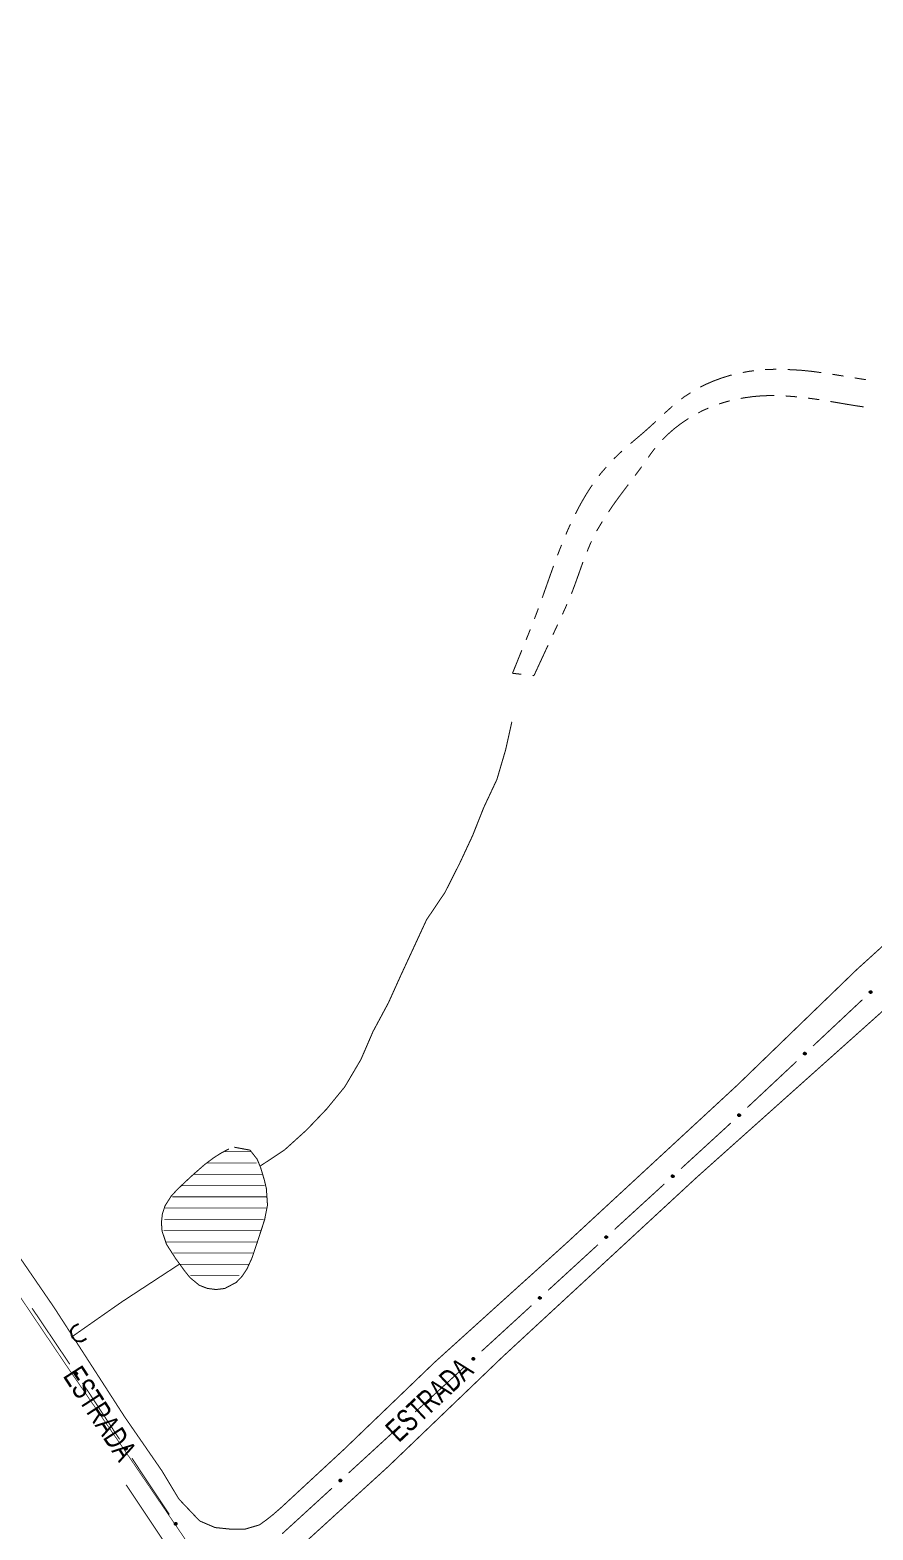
# Model space of a CAD drawing. Extents: x 205150 to 206910, y 4858726 to 4860849.
# Drawn here: x 205473.5 to 205623.2, y 4859966.7 to 4860233 of the extents above; entities that cross this region are included whole.
import ezdxf

# ---------------------------------------------------------------- set-up
doc = ezdxf.new("R2010")
doc.units = 0
doc.header["$LTSCALE"] = 1.5
doc.header["$MEASUREMENT"] = 0
for name, color, linetype in [('HD-CURSO-INTER', 170, 'CONTINUOUS'), ('HD-HACH-HIDROG', 160, 'CONTINUOUS'), ('HD-LAGOS-PERENE', 170, 'CONTINUOUS'), ('LM-LIM-SETOR-FISCAL', 7, 'CONTINUOUS'), ('SV-EIXO-ROD-ESTR', 7, 'CONTINUOUS'), ('SV-EST-MUNIC-PAV', 20, 'CONTINUOUS'), ('SV-PONTE-BUEIRO', 7, 'CONTINUOUS'), ('SV-RUA-NAO-PAV-S-GUIA-C-GUIA', 7, 'CONTINUOUS'), ('SV-TXT-MUNIC-PAV', 20, 'CONTINUOUS')]:
    doc.layers.add(name, color=color, linetype=linetype)
doc.styles.add('ARIAL', font='ARIAL.TTF')
doc.linetypes.add('Limite', pattern='A,20,-3,[130,ltypeshp.shx,S=6.35,R=0,X=0,Y=0],-3,20', length=46)

# ---------------------------------------------------------------- blocks, each defined once
blk = doc.blocks.new('*X2')
at = {"layer": 'HD-HACH-HIDROG', "const_width": 0.13}
for points in [[(205508.049275, 4860033.862888), (205512.728501, 4860033.862935)], [(205504.95321, 4860031.862824), (205513.752597, 4860031.862912)], [(205502.607861, 4860029.862768), (205514.776693, 4860029.862889)], [(205498.812202, 4860025.862664), (205515.461993, 4860025.86283)], [(205500.46645, 4860027.862713), (205515.172591, 4860027.86286)], [(205497.464709, 4860023.862617), (205515.538968, 4860023.862798)], [(205497.356401, 4860021.862583), (205515.005136, 4860021.86276)], [(205497.248092, 4860019.862549), (205514.471304, 4860019.862721)], [(205497.751461, 4860017.862521), (205513.838815, 4860017.862682)], [(205498.940384, 4860015.8625), (205513.125867, 4860015.862642)], [(205500.152141, 4860013.862479), (205512.412919, 4860013.862602)], [(205502.002354, 4860011.862465), (205510.704524, 4860011.862552)]]:
    blk.add_lwpolyline(points, dxfattribs=at)
blk = doc.blocks.new('COD119', base_point=(206269.106264, 4861647.391596))
at = {"layer": 'SV-PONTE-BUEIRO'}
blk.add_lwpolyline([(206267.596264, 4861645.391596), (206267.596264, 4861646.224929), (206267.596264, 4861646.349929), (206267.722098, 4861646.683263), (206267.973764, 4861647.058263), (206268.351264, 4861647.266596), (206268.854598, 4861647.391596), (206269.357931, 4861647.391596), (206269.861264, 4861647.266596), (206270.238764, 4861647.058263), (206270.490431, 4861646.683263), (206270.616264, 4861646.349929), (206270.616264, 4861646.224929), (206270.616264, 4861645.391596)], dxfattribs=at)

msp = doc.modelspace()

# ---------------------------------------------------------------- linework, layer by layer
at = {"layer": 'HD-CURSO-INTER', "const_width": 0.18, "flags": 128}
for points in [[(205514.46, 4860031.37), (205518.73, 4860034.21), (205522.64, 4860037.75), (205526.2, 4860041.48), (205529.41, 4860045.41), (205532.26, 4860050.24), (205534.41, 4860055.21), (205537.16, 4860060.34), (205539.31, 4860065.11), (205541.66, 4860070.18), (205543.91, 4860075.05), (205547.16, 4860079.88), (205549.76, 4860085.01), (205552.1, 4860090.03), (205554.05, 4860094.95), (205556.4, 4860099.97), (205557.95, 4860105.24), (205559.05, 4860110.2)], [(205500.09, 4860013.93), (205489.93, 4860007.28), (205481.04, 4860001.06)]]:
    msp.add_lwpolyline(points, dxfattribs=at)
at = {"layer": 'HD-LAGOS-PERENE', "const_width": 0.18, "flags": 128}
msp.add_lwpolyline([(205508.83, 4860034.37), (205507.48, 4860033.65), (205506.21, 4860032.85), (205504.51, 4860031.58), (205502.27, 4860029.61), (205501.16, 4860028.58), (205499.59, 4860027.08), (205498.57, 4860025.96), (205497.49, 4860024.26), (205497.02, 4860022.82), (205496.85, 4860021.29), (205496.97, 4860019.75), (205497.75, 4860017.43), (205499.38, 4860014.9), (205500.99, 4860012.68), (205501.94, 4860011.5), (205503.57, 4860010.16), (205505, 4860009.6), (205506.56, 4860009.4), (205508.1, 4860009.59), (205510.14, 4860010.67), (205511.19, 4860011.78), (205512.04, 4860013.07), (205512.94, 4860015.03), (205513.89, 4860017.87), (205514.72, 4860020.41), (205515.18, 4860021.86), (205515.68, 4860024.38), (205515.48, 4860027.31), (205515.13, 4860028.81), (205514.44, 4860031.12), (205513.83, 4860032.56), (205512.58, 4860034.15), (205509.78, 4860034.67)], dxfattribs=at)
at = {"layer": 'LM-LIM-SETOR-FISCAL', "linetype": 'Limite', "ltscale": 0.1, "const_width": 0.13, "flags": 128}
msp.add_lwpolyline([(205319.29, 4860270.52), (205308.71, 4860256.67), (205305.78, 4860258.84), (205287.54, 4860237.69), (205276.64, 4860225.85), (205246.75, 4860195.21), (205217.93, 4860166.62), (205205.07, 4860154.22), (205154.16, 4860103.62), (205198.33, 4860053.28), (205217.33, 4860073.87), (205228.31, 4860086.13), (205238.29, 4860095.9), (205249.21, 4860104.33), (205257.45, 4860109.18), (205264.02, 4860112.21), (205279.18, 4860117.77), (205286.26, 4860119.79), (205298.64, 4860121.61), (205309.27, 4860122.88), (205318.87, 4860123.38), (205330.48, 4860123.39), (205348.91, 4860120.43), (205359.29, 4860117.56), (205368.87, 4860113.52), (205387.79, 4860104.36), (205416.55, 4860084.92), (205427.35, 4860072.78), (205437.08, 4860059.62), (205479.77, 4859996.22), (205490.09, 4859981.19), (205507.28, 4859955.95), (205301.82, 4859758.53), (205304.27, 4859754.35), (205308.51, 4859743.48), (205314.17, 4859730.07), (205319.34, 4859714.73), (205318.69, 4859702.13), (205317.26, 4859690.64), (205315.74, 4859682.13), (205314.47, 4859670.89), (205312.89, 4859663.45), (205309.4, 4859652.21), (205307.5, 4859644.78), (205307.82, 4859635.75), (205310.04, 4859627.84), (205314.31, 4859618.34), (205319.85, 4859606.63), (205326.97, 4859596.97), (205332.19, 4859589.73), (205339.8, 4859581.22), (205346.76, 4859572.51), (205354, 4859559.81), (205353.39, 4859552.98), (205353.27, 4859547.01), (205355.22, 4859540.43), (205360.95, 4859533.08), (205371.88, 4859519.43), (205377.63, 4859512.44), (205385.79, 4859503.96), (205396.46, 4859500.67), (205404.7, 4859492.02), (205412.93, 4859478.57), (205420.22, 4859461.9), (205423.63, 4859449.31), (205425.2, 4859433.83), (205427.41, 4859417.81), (205434.87, 4859380.22), (205437.8, 4859372.3), (205447.24, 4859361.81), (205453.54, 4859349.48), (205459.05, 4859329.54), (205466.92, 4859311.43), (205476.36, 4859294.25), (205487.12, 4859281.65), (205492.89, 4859272.47), (205496.57, 4859259.35), (205503.39, 4859250.69), (205510.74, 4859242.04), (205513.88, 4859233.64), (205518.87, 4859225.77), (205525.3, 4859218.82), (205532.12, 4859213.83), (205535.79, 4859207.8), (205538.94, 4859201.5), (205542.88, 4859195.99), (205547.34, 4859189.96), (205548.12, 4859187.59), (205557.31, 4859181.03), (205563.87, 4859170.28), (205572.52, 4859159), (205575.67, 4859152.83), (205573.49, 4859146.26), (205574.41, 4859107.72), (205574.1, 4859102.45), (205570.43, 4859091.7), (205564.13, 4859081.46), (205558.88, 4859071.49), (205553.9, 4859063.1), (205553.9, 4859053.65), (205550.78, 4858995.23), (205582.12, 4858999.84), (205643.48, 4859000.72), (205662.02, 4859003.54), (205723.44, 4859017.98), (205780.86, 4859021.75), (205796.46, 4859023.04), (205822.25, 4859018.37), (205884.61, 4859012.81), (205949.14, 4859010.7), (206010.04, 4859007.01), (206085.77, 4858991.23), (206142.93, 4858964.03), (206222.76, 4858955.8), (206247.48, 4858946.16), (206320.03, 4858923.22), (206357.59, 4858908.6), (206441.35, 4858853.88), (206472.45, 4858825.54), (206535.38, 4858773.37), (206582.46, 4858737.4), (206654.71, 4858791.02), (206678.45, 4858818.8), (206712.51, 4858857.69), (206744.07, 4858897.64), (206751.69, 4858909.49), (206759.23, 4858922.23), (206766.2, 4858935.79), (206774.68, 4858954.45), (206780.86, 4858969.77), (206787.32, 4858989.53), (206795.67, 4859017.91), (206801.34, 4859037.45), (206804.81, 4859048.55), (206810.21, 4859067.25), (206818.72, 4859096.7), (206836.07, 4859155.15), (206846.57, 4859191.69), (206849.26, 4859199.97), (206857.1, 4859228.87), (206879.44, 4859306.63), (206888.86, 4859339.28), (206892.9, 4859355.31), (206898.05, 4859377.14), (206902.33, 4859396.65), (206903.66, 4859403.73), (206904.19, 4859408.48), (206905.69, 4859418.05), (206906.56, 4859427.57), (206907.69, 4859436.73), (206908.51, 4859451.61), (206908.98, 4859469.92), (206908.88, 4859478.27), (206909.31, 4859486.41), (206909.8, 4859503.75), (206908.06, 4859522.53), (206905.79, 4859539.89), (206902.11, 4859560.26), (206898.96, 4859576.34), (206897.7, 4859582.09), (206890.37, 4859608.85), (206880.35, 4859645.11), (206869.65, 4859680.81), (206865.82, 4859696.97), (206853.5, 4859740.64), (206829.42, 4859824.64), (206821, 4859851.39), (206812.97, 4859883.79), (206808.11, 4859900.23), (206792.3, 4859957.48), (206787.8, 4859976.76), (206777.66, 4860010.06), (206765, 4860051.58), (206755.54, 4860085.7), (206750.68, 4860101.63), (206741.17, 4860125.56), (206733.16, 4860141.6), (206724.53, 4860155.76), (206720.58, 4860162.18), (206711.45, 4860176.18), (206701.64, 4860187.46), (206699.72, 4860189.66), (206688, 4860201.91), (206676.62, 4860211.53), (206661.73, 4860222.42), (206647.52, 4860230.3), (206635.25, 4860235.79), (206614.85, 4860243.29), (206606.14, 4860245.65), (206597.68, 4860248), (206583.47, 4860251.01), (206568.95, 4860253.89), (206555.52, 4860256.25), (206536.42, 4860258.75), (206515.07, 4860261.46), (206491.2, 4860264.62), (206461.18, 4860268.88), (206439.8, 4860271.78), (206410.63, 4860276.21), (206388.16, 4860279.36), (206368.66, 4860282.7), (206354.57, 4860286.28), (206341.8, 4860291.58), (206328.08, 4860297.72), (206312.52, 4860304.06), (206285.44, 4860316.18), (206266.75, 4860326.61), (206251.28, 4860335.83), (206233.37, 4860347.73), (206203.78, 4860369), (206190.98, 4860381.36), (206176.1, 4860393.77), (206148.73, 4860420.73), (206131.72, 4860438.15), (206119.93, 4860450.72), (206096.07, 4860474.64), (206079.22, 4860491.32), (206053.65, 4860516.64), (206024.02, 4860544.98), (206003.48, 4860565.32), (205982.61, 4860587.19), (205969.68, 4860601.5), (205947.41, 4860624.23), (205941.47, 4860630.27), (205933.71, 4860637.54), (205921.87, 4860648.63), (205904.16, 4860665.5), (205891.55, 4860678.66), (205883.32, 4860686.89), (205866.07, 4860704.91), (205856.37, 4860714.35), (205825.17, 4860745.55), (205813.99, 4860756.84), (205803.22, 4860767.55), (205796.49, 4860774.25), (205790.73, 4860779.92), (205778.11, 4860792.25), (205767.26, 4860803.09), (205754.34, 4860816.31), (205748.7, 4860822.1), (205743.2, 4860827.74), (205737.56, 4860833.24), (205728.8, 4860841.85), (205722.27, 4860848.82), (205716.69, 4860834.76), (205683.28, 4860785.15), (205648.13, 4860731.52), (205621.03, 4860690.19), (205590.06, 4860643.83), (205580.55, 4860630.3), (205567.6, 4860611.82), (205565.6, 4860608.82), (205469.79, 4860465.73), (205420.74, 4860392.29), (205335.67, 4860262.2), (205321.6, 4860273.55)], close=True, dxfattribs=at)
at = {"layer": 'SV-EIXO-ROD-ESTR', "const_width": 0.18, "flags": 128}
for points in [[(205621.27, 4860060.86), (205612.52, 4860052.65)], [(205609.6, 4860049.92), (205600.84, 4860041.71)], [(205597.92, 4860038.98), (205597.19, 4860038.29)], [(205597.1, 4860038.21), (205589.08, 4860030.86)], [(205597.19, 4860038.29), (205597.1, 4860038.21)], [(205586.13, 4860028.16), (205577.28, 4860020.06)], [(205574.33, 4860017.36), (205565.48, 4860009.25)], [(205473.9, 4860006.08), (205480.59, 4859996.13)], [(205562.53, 4860006.55), (205553.68, 4859998.44)], [(205550.73, 4859995.74), (205541.88, 4859987.64)], [(205482.83, 4859992.81), (205483.38, 4859991.98)], [(205483.38, 4859991.98), (205483.83, 4859991.32)], [(205483.83, 4859991.32), (205489.43, 4859982.79)], [(205538.93, 4859984.94), (205530.08, 4859976.83)], [(205491.63, 4859979.45), (205493.28, 4859976.94)], [(205493.28, 4859976.94), (205493.47, 4859976.65)], [(205493.47, 4859976.65), (205498.27, 4859969.45)], [(205527.13, 4859974.13), (205518.28, 4859966.03)]]:
    msp.add_lwpolyline(points, dxfattribs=at)
at = {"layer": 'SV-EIXO-ROD-ESTR', "flags": 128}
for points in [[(205622.72, 4860062.4), (205622.56, 4860062.2)], [(205622.68, 4860062.39), (205622.56, 4860062.25)], [(205622.77, 4860062.4), (205622.57, 4860062.16)], [(205622.7, 4860062.39), (205622.57, 4860062.23)], [(205622.74, 4860062.39), (205622.57, 4860062.19)], [(205622.66, 4860062.38), (205622.57, 4860062.28)], [(205622.65, 4860062.37), (205622.57, 4860062.29)], [(205622.79, 4860062.39), (205622.58, 4860062.15)], [(205622.81, 4860062.39), (205622.59, 4860062.13)], [(205622.82, 4860062.37), (205622.6, 4860062.12)], [(205622.84, 4860062.37), (205622.61, 4860062.1)], [(205622.85, 4860062.35), (205622.62, 4860062.09)], [(205622.87, 4860062.34), (205622.63, 4860062.08)], [(205622.87, 4860062.33), (205622.65, 4860062.07)], [(205622.89, 4860062.32), (205622.67, 4860062.06)], [(205622.89, 4860062.3), (205622.69, 4860062.06)], [(205622.91, 4860062.28), (205622.71, 4860062.05)], [(205622.91, 4860062.26), (205622.73, 4860062.05)], [(205622.91, 4860062.24), (205622.76, 4860062.05)], [(205622.91, 4860062.21), (205622.78, 4860062.06)], [(205622.91, 4860062.19), (205622.8, 4860062.06)], [(205622.91, 4860062.17), (205622.82, 4860062.07)], [(205622.9, 4860062.15), (205622.83, 4860062.07)], [(205611.04, 4860051.46), (205610.89, 4860051.26)], [(205611.09, 4860051.46), (205610.89, 4860051.22)], [(205611.02, 4860051.45), (205610.89, 4860051.29)], [(205611.07, 4860051.45), (205610.89, 4860051.25)], [(205611, 4860051.45), (205610.89, 4860051.31)], [(205610.98, 4860051.44), (205610.9, 4860051.34)], [(205610.97, 4860051.43), (205610.9, 4860051.35)], [(205611.11, 4860051.45), (205610.91, 4860051.21)], [(205611.13, 4860051.45), (205610.91, 4860051.19)], [(205611.15, 4860051.44), (205610.92, 4860051.18)], [(205611.16, 4860051.43), (205610.93, 4860051.16)], [(205611.17, 4860051.41), (205610.94, 4860051.15)], [(205611.19, 4860051.4), (205610.96, 4860051.14)], [(205611.2, 4860051.39), (205610.98, 4860051.13)], [(205611.21, 4860051.38), (205610.99, 4860051.12)], [(205611.22, 4860051.36), (205611.02, 4860051.12)], [(205611.23, 4860051.34), (205611.03, 4860051.11)], [(205611.23, 4860051.32), (205611.06, 4860051.11)], [(205611.24, 4860051.3), (205611.08, 4860051.11)], [(205611.24, 4860051.27), (205611.11, 4860051.12)], [(205611.24, 4860051.25), (205611.12, 4860051.12)], [(205611.23, 4860051.23), (205611.14, 4860051.13)], [(205611.23, 4860051.21), (205611.15, 4860051.13)], [(205599.37, 4860040.52), (205599.21, 4860040.32)], [(205599.33, 4860040.51), (205599.21, 4860040.37)], [(205599.42, 4860040.52), (205599.22, 4860040.28)], [(205599.34, 4860040.51), (205599.22, 4860040.36)], [(205599.39, 4860040.51), (205599.22, 4860040.31)], [(205599.31, 4860040.5), (205599.22, 4860040.4)], [(205599.29, 4860040.49), (205599.22, 4860040.42)], [(205599.43, 4860040.51), (205599.23, 4860040.27)], [(205599.46, 4860040.51), (205599.23, 4860040.25)], [(205599.47, 4860040.5), (205599.25, 4860040.24)], [(205599.49, 4860040.49), (205599.26, 4860040.22)], [(205599.5, 4860040.47), (205599.27, 4860040.21)], [(205599.51, 4860040.46), (205599.28, 4860040.2)], [(205599.52, 4860040.45), (205599.3, 4860040.19)], [(205599.54, 4860040.44), (205599.31, 4860040.18)], [(205599.54, 4860040.42), (205599.34, 4860040.18)], [(205599.55, 4860040.4), (205599.36, 4860040.17)], [(205599.56, 4860040.38), (205599.38, 4860040.17)], [(205599.56, 4860040.36), (205599.41, 4860040.17)], [(205599.56, 4860040.34), (205599.43, 4860040.18)], [(205599.56, 4860040.31), (205599.45, 4860040.18)], [(205599.55, 4860040.29), (205599.47, 4860040.19)], [(205599.55, 4860040.27), (205599.48, 4860040.19)], [(205587.59, 4860029.69), (205587.43, 4860029.49)], [(205587.57, 4860029.68), (205587.44, 4860029.53)], [(205587.62, 4860029.68), (205587.44, 4860029.48)], [(205587.55, 4860029.68), (205587.44, 4860029.54)], [(205587.64, 4860029.68), (205587.44, 4860029.45)], [(205587.66, 4860029.68), (205587.45, 4860029.44)], [(205587.53, 4860029.67), (205587.45, 4860029.57)], [(205587.52, 4860029.66), (205587.45, 4860029.58)], [(205587.68, 4860029.67), (205587.46, 4860029.42)], [(205587.7, 4860029.66), (205587.47, 4860029.41)], [(205587.71, 4860029.65), (205587.48, 4860029.39)], [(205587.72, 4860029.64), (205587.49, 4860029.38)], [(205587.74, 4860029.63), (205587.5, 4860029.37)], [(205587.75, 4860029.61), (205587.53, 4860029.36)], [(205587.76, 4860029.6), (205587.54, 4860029.35)], [(205587.77, 4860029.58), (205587.56, 4860029.35)], [(205587.78, 4860029.57), (205587.58, 4860029.34)], [(205587.78, 4860029.55), (205587.61, 4860029.34)], [(205587.79, 4860029.53), (205587.63, 4860029.33)], [(205587.78, 4860029.5), (205587.65, 4860029.34)], [(205587.78, 4860029.48), (205587.67, 4860029.34)], [(205587.78, 4860029.46), (205587.69, 4860029.36)], [(205587.77, 4860029.44), (205587.7, 4860029.36)], [(205575.79, 4860018.88), (205575.63, 4860018.69)], [(205575.82, 4860018.88), (205575.64, 4860018.67)], [(205575.84, 4860018.88), (205575.64, 4860018.65)], [(205575.77, 4860018.87), (205575.64, 4860018.72)], [(205575.75, 4860018.87), (205575.64, 4860018.74)], [(205575.86, 4860018.87), (205575.65, 4860018.63)], [(205575.73, 4860018.86), (205575.65, 4860018.76)], [(205575.72, 4860018.86), (205575.65, 4860018.78)], [(205575.88, 4860018.87), (205575.66, 4860018.61)], [(205575.9, 4860018.86), (205575.67, 4860018.6)], [(205575.91, 4860018.85), (205575.68, 4860018.59)], [(205575.92, 4860018.84), (205575.69, 4860018.58)], [(205575.94, 4860018.82), (205575.71, 4860018.56)], [(205575.95, 4860018.81), (205575.73, 4860018.56)], [(205575.96, 4860018.8), (205575.74, 4860018.54)], [(205575.97, 4860018.78), (205575.76, 4860018.54)], [(205575.98, 4860018.76), (205575.78, 4860018.53)], [(205575.98, 4860018.74), (205575.81, 4860018.53)], [(205575.99, 4860018.72), (205575.83, 4860018.53)], [(205575.98, 4860018.7), (205575.85, 4860018.54)], [(205575.98, 4860018.67), (205575.87, 4860018.54)], [(205575.98, 4860018.65), (205575.89, 4860018.55)], [(205575.97, 4860018.63), (205575.9, 4860018.55)], [(205563.99, 4860008.08), (205563.83, 4860007.88)], [(205563.97, 4860008.07), (205563.84, 4860007.91)], [(205564.02, 4860008.07), (205563.84, 4860007.86)], [(205563.95, 4860008.07), (205563.84, 4860007.93)], [(205564.04, 4860008.07), (205563.84, 4860007.84)], [(205564.06, 4860008.07), (205563.85, 4860007.83)], [(205563.93, 4860008.06), (205563.85, 4860007.96)], [(205563.92, 4860008.05), (205563.85, 4860007.97)], [(205564.08, 4860008.06), (205563.86, 4860007.81)], [(205564.1, 4860008.05), (205563.87, 4860007.8)], [(205564.11, 4860008.04), (205563.88, 4860007.78)], [(205564.13, 4860008.03), (205563.89, 4860007.77)], [(205564.14, 4860008.02), (205563.91, 4860007.76)], [(205564.15, 4860008), (205563.93, 4860007.75)], [(205564.16, 4860007.99), (205563.94, 4860007.74)], [(205564.17, 4860007.97), (205563.96, 4860007.73)], [(205564.18, 4860007.96), (205563.98, 4860007.72)], [(205564.18, 4860007.94), (205564.01, 4860007.73)], [(205564.19, 4860007.92), (205564.03, 4860007.72)], [(205564.18, 4860007.89), (205564.05, 4860007.73)], [(205564.19, 4860007.87), (205564.07, 4860007.73)], [(205564.18, 4860007.84), (205564.09, 4860007.75)], [(205564.17, 4860007.83), (205564.1, 4860007.75)], [(205552.19, 4859997.27), (205552.03, 4859997.08)], [(205552.24, 4859997.27), (205552.04, 4859997.04)], [(205552.17, 4859997.26), (205552.04, 4859997.11)], [(205552.22, 4859997.26), (205552.04, 4859997.06)], [(205552.15, 4859997.26), (205552.04, 4859997.13)], [(205552.26, 4859997.26), (205552.05, 4859997.02)], [(205552.13, 4859997.25), (205552.05, 4859997.15)], [(205552.12, 4859997.25), (205552.05, 4859997.17)], [(205552.28, 4859997.26), (205552.06, 4859997)], [(205552.3, 4859997.24), (205552.07, 4859996.99)], [(205552.32, 4859997.24), (205552.08, 4859996.97)], [(205552.33, 4859997.22), (205552.09, 4859996.96)], [(205552.34, 4859997.21), (205552.11, 4859996.95)], [(205552.35, 4859997.2), (205552.13, 4859996.94)], [(205552.36, 4859997.18), (205552.14, 4859996.93)], [(205552.37, 4859997.17), (205552.16, 4859996.93)], [(205552.38, 4859997.15), (205552.18, 4859996.92)], [(205552.38, 4859997.13), (205552.21, 4859996.92)], [(205552.39, 4859997.11), (205552.23, 4859996.92)], [(205552.39, 4859997.08), (205552.25, 4859996.93)], [(205552.39, 4859997.06), (205552.27, 4859996.93)], [(205552.38, 4859997.04), (205552.29, 4859996.94)], [(205552.37, 4859997.02), (205552.3, 4859996.94)], [(205481.53, 4859994.48), (205481.7, 4859994.29)], [(205481.54, 4859994.53), (205481.74, 4859994.3)], [(205481.54, 4859994.5), (205481.72, 4859994.3)], [(205481.54, 4859994.46), (205481.67, 4859994.3)], [(205481.54, 4859994.44), (205481.65, 4859994.3)], [(205481.55, 4859994.54), (205481.76, 4859994.3)], [(205481.55, 4859994.42), (205481.63, 4859994.32)], [(205481.55, 4859994.4), (205481.61, 4859994.32)], [(205481.56, 4859994.57), (205481.78, 4859994.31)], [(205481.57, 4859994.58), (205481.79, 4859994.32)], [(205481.58, 4859994.59), (205481.81, 4859994.32)], [(205481.6, 4859994.6), (205481.82, 4859994.33)], [(205481.61, 4859994.62), (205481.84, 4859994.34)], [(205481.63, 4859994.62), (205481.85, 4859994.36)], [(205481.64, 4859994.63), (205481.86, 4859994.37)], [(205481.66, 4859994.63), (205481.87, 4859994.4)], [(205481.68, 4859994.64), (205481.88, 4859994.41)], [(205481.7, 4859994.64), (205481.88, 4859994.44)], [(205481.72, 4859994.65), (205481.89, 4859994.46)], [(205481.75, 4859994.64), (205481.88, 4859994.49)], [(205481.77, 4859994.64), (205481.89, 4859994.5)], [(205481.79, 4859994.63), (205481.87, 4859994.53)], [(205481.81, 4859994.62), (205481.87, 4859994.54)], [(205540.42, 4859986.46), (205540.24, 4859986.25)], [(205540.4, 4859986.46), (205540.24, 4859986.27)], [(205540.44, 4859986.46), (205540.24, 4859986.23)], [(205540.37, 4859986.45), (205540.24, 4859986.3)], [(205540.35, 4859986.45), (205540.24, 4859986.32)], [(205540.46, 4859986.45), (205540.25, 4859986.22)], [(205540.34, 4859986.44), (205540.25, 4859986.35)], [(205540.32, 4859986.44), (205540.25, 4859986.36)], [(205540.48, 4859986.45), (205540.26, 4859986.2)], [(205540.5, 4859986.44), (205540.27, 4859986.18)], [(205540.52, 4859986.43), (205540.28, 4859986.17)], [(205540.53, 4859986.42), (205540.29, 4859986.16)], [(205540.54, 4859986.41), (205540.31, 4859986.14)], [(205540.55, 4859986.39), (205540.33, 4859986.14)], [(205540.56, 4859986.38), (205540.34, 4859986.13)], [(205540.57, 4859986.36), (205540.36, 4859986.12)], [(205540.58, 4859986.35), (205540.38, 4859986.11)], [(205540.58, 4859986.33), (205540.41, 4859986.12)], [(205540.59, 4859986.3), (205540.43, 4859986.11)], [(205540.59, 4859986.28), (205540.46, 4859986.12)], [(205540.59, 4859986.26), (205540.47, 4859986.12)], [(205540.58, 4859986.23), (205540.49, 4859986.13)], [(205540.57, 4859986.21), (205540.5, 4859986.14)], [(205490.36, 4859981.13), (205490.52, 4859980.95)], [(205490.36, 4859981.11), (205490.49, 4859980.96)], [(205490.36, 4859981.09), (205490.47, 4859980.96)], [(205490.37, 4859981.18), (205490.56, 4859980.95)], [(205490.37, 4859981.16), (205490.54, 4859980.95)], [(205490.37, 4859981.07), (205490.45, 4859980.97)], [(205490.37, 4859981.06), (205490.44, 4859980.97)], [(205490.38, 4859981.22), (205490.6, 4859980.96)], [(205490.38, 4859981.2), (205490.58, 4859980.96)], [(205490.4, 4859981.23), (205490.61, 4859980.97)], [(205490.41, 4859981.25), (205490.63, 4859980.97)], [(205490.42, 4859981.26), (205490.64, 4859980.98)], [(205490.44, 4859981.27), (205490.66, 4859980.99)], [(205490.46, 4859981.27), (205490.67, 4859981.01)], [(205490.47, 4859981.29), (205490.68, 4859981.02)], [(205490.49, 4859981.29), (205490.69, 4859981.05)], [(205490.5, 4859981.3), (205490.7, 4859981.06)], [(205490.52, 4859981.3), (205490.7, 4859981.09)], [(205490.55, 4859981.3), (205490.71, 4859981.11)], [(205490.57, 4859981.29), (205490.71, 4859981.14)], [(205490.59, 4859981.29), (205490.71, 4859981.15)], [(205490.62, 4859981.28), (205490.7, 4859981.18)], [(205490.63, 4859981.27), (205490.7, 4859981.19)], [(205528.6, 4859975.66), (205528.44, 4859975.47)], [(205528.57, 4859975.65), (205528.44, 4859975.5)], [(205528.62, 4859975.65), (205528.44, 4859975.45)], [(205528.55, 4859975.65), (205528.44, 4859975.51)], [(205528.64, 4859975.65), (205528.44, 4859975.42)], [(205528.66, 4859975.65), (205528.45, 4859975.41)], [(205528.54, 4859975.64), (205528.45, 4859975.54)], [(205528.52, 4859975.63), (205528.45, 4859975.56)], [(205528.69, 4859975.64), (205528.46, 4859975.39)], [(205528.7, 4859975.63), (205528.47, 4859975.38)], [(205528.72, 4859975.62), (205528.48, 4859975.36)], [(205528.73, 4859975.61), (205528.49, 4859975.35)], [(205528.74, 4859975.6), (205528.51, 4859975.34)], [(205528.75, 4859975.58), (205528.53, 4859975.33)], [(205528.76, 4859975.57), (205528.54, 4859975.32)], [(205528.77, 4859975.55), (205528.56, 4859975.32)], [(205528.78, 4859975.54), (205528.58, 4859975.31)], [(205528.78, 4859975.52), (205528.61, 4859975.31)], [(205528.79, 4859975.5), (205528.63, 4859975.31)], [(205528.79, 4859975.47), (205528.66, 4859975.31)], [(205528.79, 4859975.45), (205528.67, 4859975.31)], [(205528.78, 4859975.43), (205528.69, 4859975.33)], [(205528.78, 4859975.41), (205528.7, 4859975.33)], [(205499.21, 4859967.8), (205499.37, 4859967.62)], [(205499.21, 4859967.78), (205499.34, 4859967.63)], [(205499.21, 4859967.76), (205499.32, 4859967.63)], [(205499.22, 4859967.85), (205499.41, 4859967.62)], [(205499.22, 4859967.82), (205499.39, 4859967.62)], [(205499.22, 4859967.74), (205499.3, 4859967.64)], [(205499.22, 4859967.73), (205499.29, 4859967.64)], [(205499.23, 4859967.89), (205499.45, 4859967.63)], [(205499.23, 4859967.87), (205499.43, 4859967.63)], [(205499.25, 4859967.9), (205499.46, 4859967.64)], [(205499.26, 4859967.92), (205499.48, 4859967.64)], [(205499.27, 4859967.92), (205499.49, 4859967.65)], [(205499.29, 4859967.94), (205499.51, 4859967.67)], [(205499.3, 4859967.94), (205499.52, 4859967.69)], [(205499.32, 4859967.96), (205499.53, 4859967.7)], [(205499.34, 4859967.96), (205499.54, 4859967.72)], [(205499.35, 4859967.97), (205499.55, 4859967.73)], [(205499.37, 4859967.97), (205499.55, 4859967.76)], [(205499.39, 4859967.97), (205499.56, 4859967.78)], [(205499.42, 4859967.96), (205499.55, 4859967.81)], [(205499.44, 4859967.96), (205499.56, 4859967.82)], [(205499.46, 4859967.95), (205499.55, 4859967.85)], [(205499.48, 4859967.94), (205499.55, 4859967.86)]]:
    msp.add_lwpolyline(points, dxfattribs=at)
for points in [[(205622.91, 4860062.24), (205622.91, 4860062.19), (205622.9, 4860062.15), (205622.88, 4860062.12), (205622.86, 4860062.09), (205622.83, 4860062.07), (205622.8, 4860062.06), (205622.76, 4860062.05), (205622.71, 4860062.05), (205622.67, 4860062.06), (205622.63, 4860062.08), (205622.61, 4860062.1), (205622.59, 4860062.13), (205622.57, 4860062.16), (205622.56, 4860062.2), (205622.56, 4860062.25), (205622.57, 4860062.29), (205622.59, 4860062.33), (205622.62, 4860062.35), (205622.65, 4860062.37), (205622.68, 4860062.39), (205622.72, 4860062.4), (205622.77, 4860062.4), (205622.81, 4860062.39), (205622.84, 4860062.37), (205622.87, 4860062.34), (205622.89, 4860062.32), (205622.91, 4860062.28), (205622.91, 4860062.24)], [(205611.24, 4860051.3), (205611.24, 4860051.25), (205611.23, 4860051.21), (205611.21, 4860051.18), (205611.18, 4860051.15), (205611.15, 4860051.13), (205611.12, 4860051.12), (205611.08, 4860051.11), (205611.03, 4860051.11), (205610.99, 4860051.12), (205610.96, 4860051.14), (205610.93, 4860051.16), (205610.91, 4860051.19), (205610.89, 4860051.22), (205610.89, 4860051.26), (205610.89, 4860051.31), (205610.9, 4860051.35), (205610.92, 4860051.39), (205610.94, 4860051.41), (205610.97, 4860051.43), (205611, 4860051.45), (205611.04, 4860051.46), (205611.09, 4860051.46), (205611.13, 4860051.45), (205611.16, 4860051.43), (205611.19, 4860051.4), (205611.21, 4860051.38), (205611.23, 4860051.34), (205611.24, 4860051.3)], [(205599.56, 4860040.36), (205599.56, 4860040.31), (205599.55, 4860040.27), (205599.53, 4860040.24), (205599.51, 4860040.21), (205599.48, 4860040.19), (205599.45, 4860040.18), (205599.41, 4860040.17), (205599.36, 4860040.17), (205599.31, 4860040.18), (205599.28, 4860040.2), (205599.26, 4860040.22), (205599.23, 4860040.25), (205599.22, 4860040.28), (205599.21, 4860040.32), (205599.21, 4860040.37), (205599.22, 4860040.42), (205599.24, 4860040.45), (205599.27, 4860040.47), (205599.29, 4860040.49), (205599.33, 4860040.51), (205599.37, 4860040.52), (205599.42, 4860040.52), (205599.46, 4860040.51), (205599.49, 4860040.49), (205599.51, 4860040.46), (205599.54, 4860040.44), (205599.55, 4860040.4), (205599.56, 4860040.36)], [(205587.79, 4860029.53), (205587.78, 4860029.48), (205587.77, 4860029.44), (205587.75, 4860029.41), (205587.73, 4860029.38), (205587.7, 4860029.36), (205587.67, 4860029.34), (205587.63, 4860029.33), (205587.58, 4860029.34), (205587.54, 4860029.35), (205587.5, 4860029.37), (205587.48, 4860029.39), (205587.46, 4860029.42), (205587.44, 4860029.45), (205587.43, 4860029.49), (205587.44, 4860029.54), (205587.45, 4860029.58), (205587.47, 4860029.62), (205587.49, 4860029.64), (205587.52, 4860029.66), (205587.55, 4860029.68), (205587.59, 4860029.69), (205587.64, 4860029.68), (205587.68, 4860029.67), (205587.71, 4860029.65), (205587.74, 4860029.63), (205587.76, 4860029.6), (205587.78, 4860029.57), (205587.79, 4860029.53)], [(205575.99, 4860018.72), (205575.98, 4860018.67), (205575.97, 4860018.63), (205575.95, 4860018.6), (205575.93, 4860018.58), (205575.9, 4860018.55), (205575.87, 4860018.54), (205575.83, 4860018.53), (205575.78, 4860018.53), (205575.74, 4860018.54), (205575.71, 4860018.56), (205575.68, 4860018.59), (205575.66, 4860018.61), (205575.64, 4860018.65), (205575.63, 4860018.69), (205575.64, 4860018.74), (205575.65, 4860018.78), (205575.67, 4860018.81), (205575.69, 4860018.84), (205575.72, 4860018.86), (205575.75, 4860018.87), (205575.79, 4860018.88), (205575.84, 4860018.88), (205575.88, 4860018.87), (205575.91, 4860018.85), (205575.94, 4860018.82), (205575.96, 4860018.8), (205575.98, 4860018.76), (205575.99, 4860018.72)], [(205564.19, 4860007.92), (205564.19, 4860007.87), (205564.17, 4860007.83), (205564.15, 4860007.79), (205564.13, 4860007.77), (205564.1, 4860007.75), (205564.07, 4860007.73), (205564.03, 4860007.72), (205563.98, 4860007.72), (205563.94, 4860007.74), (205563.91, 4860007.76), (205563.88, 4860007.78), (205563.86, 4860007.81), (205563.84, 4860007.84), (205563.83, 4860007.88), (205563.84, 4860007.93), (205563.85, 4860007.97), (205563.87, 4860008), (205563.89, 4860008.03), (205563.92, 4860008.05), (205563.95, 4860008.07), (205563.99, 4860008.08), (205564.04, 4860008.07), (205564.08, 4860008.06), (205564.11, 4860008.04), (205564.14, 4860008.02), (205564.16, 4860007.99), (205564.18, 4860007.96), (205564.19, 4860007.92)], [(205552.39, 4859997.11), (205552.39, 4859997.06), (205552.37, 4859997.02), (205552.36, 4859996.99), (205552.33, 4859996.96), (205552.3, 4859996.94), (205552.27, 4859996.93), (205552.23, 4859996.92), (205552.18, 4859996.92), (205552.14, 4859996.93), (205552.11, 4859996.95), (205552.08, 4859996.97), (205552.06, 4859997), (205552.04, 4859997.04), (205552.03, 4859997.08), (205552.04, 4859997.13), (205552.05, 4859997.17), (205552.07, 4859997.2), (205552.09, 4859997.22), (205552.12, 4859997.25), (205552.15, 4859997.26), (205552.19, 4859997.27), (205552.24, 4859997.27), (205552.28, 4859997.26), (205552.32, 4859997.24), (205552.34, 4859997.21), (205552.36, 4859997.18), (205552.38, 4859997.15), (205552.39, 4859997.11)], [(205481.72, 4859994.65), (205481.77, 4859994.64), (205481.81, 4859994.62), (205481.84, 4859994.6), (205481.86, 4859994.57), (205481.87, 4859994.54), (205481.89, 4859994.5), (205481.89, 4859994.46), (205481.88, 4859994.41), (205481.86, 4859994.37), (205481.84, 4859994.34), (205481.81, 4859994.32), (205481.78, 4859994.31), (205481.74, 4859994.3), (205481.7, 4859994.29), (205481.65, 4859994.3), (205481.61, 4859994.32), (205481.59, 4859994.34), (205481.56, 4859994.37), (205481.55, 4859994.4), (205481.54, 4859994.44), (205481.53, 4859994.48), (205481.54, 4859994.53), (205481.56, 4859994.57), (205481.58, 4859994.59), (205481.61, 4859994.62), (205481.64, 4859994.63), (205481.68, 4859994.64), (205481.72, 4859994.65)], [(205540.59, 4859986.3), (205540.59, 4859986.26), (205540.57, 4859986.21), (205540.56, 4859986.18), (205540.53, 4859986.16), (205540.5, 4859986.14), (205540.47, 4859986.12), (205540.43, 4859986.11), (205540.38, 4859986.11), (205540.34, 4859986.13), (205540.31, 4859986.14), (205540.28, 4859986.17), (205540.26, 4859986.2), (205540.24, 4859986.23), (205540.24, 4859986.27), (205540.24, 4859986.32), (205540.25, 4859986.36), (205540.27, 4859986.39), (205540.29, 4859986.42), (205540.32, 4859986.44), (205540.35, 4859986.45), (205540.4, 4859986.46), (205540.44, 4859986.46), (205540.48, 4859986.45), (205540.52, 4859986.43), (205540.54, 4859986.41), (205540.56, 4859986.38), (205540.58, 4859986.35), (205540.59, 4859986.3)], [(205490.55, 4859981.3), (205490.59, 4859981.29), (205490.63, 4859981.27), (205490.66, 4859981.25), (205490.68, 4859981.22), (205490.7, 4859981.19), (205490.71, 4859981.15), (205490.71, 4859981.11), (205490.7, 4859981.06), (205490.68, 4859981.02), (205490.66, 4859980.99), (205490.63, 4859980.97), (205490.6, 4859980.96), (205490.56, 4859980.95), (205490.52, 4859980.95), (205490.47, 4859980.96), (205490.44, 4859980.97), (205490.41, 4859981), (205490.39, 4859981.03), (205490.37, 4859981.06), (205490.36, 4859981.09), (205490.36, 4859981.13), (205490.37, 4859981.18), (205490.38, 4859981.22), (205490.41, 4859981.25), (205490.44, 4859981.27), (205490.47, 4859981.29), (205490.5, 4859981.3), (205490.55, 4859981.3)], [(205528.79, 4859975.5), (205528.79, 4859975.45), (205528.78, 4859975.41), (205528.76, 4859975.38), (205528.73, 4859975.35), (205528.7, 4859975.33), (205528.67, 4859975.31), (205528.63, 4859975.31), (205528.58, 4859975.31), (205528.54, 4859975.32), (205528.51, 4859975.34), (205528.48, 4859975.36), (205528.46, 4859975.39), (205528.44, 4859975.42), (205528.44, 4859975.47), (205528.44, 4859975.51), (205528.45, 4859975.56), (205528.47, 4859975.59), (205528.49, 4859975.61), (205528.52, 4859975.63), (205528.55, 4859975.65), (205528.6, 4859975.66), (205528.64, 4859975.65), (205528.69, 4859975.64), (205528.72, 4859975.62), (205528.74, 4859975.6), (205528.76, 4859975.57), (205528.78, 4859975.54), (205528.79, 4859975.5)], [(205499.39, 4859967.97), (205499.44, 4859967.96), (205499.48, 4859967.94), (205499.51, 4859967.92), (205499.53, 4859967.89), (205499.55, 4859967.86), (205499.56, 4859967.82), (205499.56, 4859967.78), (205499.55, 4859967.73), (205499.53, 4859967.7), (205499.51, 4859967.67), (205499.48, 4859967.64), (205499.45, 4859967.63), (205499.41, 4859967.62), (205499.37, 4859967.62), (205499.32, 4859967.63), (205499.29, 4859967.64), (205499.26, 4859967.67), (205499.24, 4859967.69), (205499.22, 4859967.73), (205499.21, 4859967.76), (205499.21, 4859967.8), (205499.22, 4859967.85), (205499.23, 4859967.89), (205499.26, 4859967.92), (205499.29, 4859967.94), (205499.32, 4859967.96), (205499.35, 4859967.97), (205499.39, 4859967.97)]]:
    msp.add_lwpolyline(points, close=True, dxfattribs=at)
at = {"layer": 'SV-EST-MUNIC-PAV', "const_width": 0.18, "flags": 128}
for points in [[(205620.27, 4860066.21), (205642.23, 4860086.15)], [(205599.07, 4860045.69), (205620.27, 4860066.21)], [(205630.41, 4860063.8), (205591.89, 4860029.34)], [(205582.98, 4860030.81), (205599.07, 4860045.69)], [(205458.86, 4860033.85), (205477.83, 4860006.17)], [(205568.91, 4860017.79), (205582.98, 4860030.81)], [(205591.89, 4860029.34), (205582.96, 4860021.08)], [(205582.96, 4860021.08), (205557.41, 4859997.45)], [(205545.28, 4859996.42), (205568.91, 4860017.79)], [(205477.83, 4860006.17), (205490.33, 4859986.78)], [(205529.24, 4859981), (205545.28, 4859996.42)], [(205557.41, 4859997.45), (205537.09, 4859977.95)], [(205490.33, 4859986.78), (205496.92, 4859977.24)], [(205518.04, 4859970.63), (205529.24, 4859981)], [(205537.09, 4859977.95), (205521.18, 4859963.43)], [(205496.92, 4859977.24), (205499.96, 4859972.19)], [(205490.58, 4859974.73), (205506.47, 4859950.93)], [(205499.96, 4859972.19), (205503.64, 4859968.31)], [(205514.25, 4859967.61), (205515.47, 4859968.49), (205516.65, 4859969.42), (205518.04, 4859970.63)], [(205503.64, 4859968.31), (205506.36, 4859967.14), (205509.25, 4859966.84), (205511.71, 4859966.86), (205514.25, 4859967.61)]]:
    msp.add_lwpolyline(points, dxfattribs=at)
at = {"layer": 'SV-RUA-NAO-PAV-S-GUIA-C-GUIA', "const_width": 0.18, "flags": 128}
for points in [[(205601.2, 4860172.44), (205600.04, 4860172.23)], [(205602.02, 4860172.54), (205601.2, 4860172.44)], [(205604.2, 4860172.74), (205604.01, 4860172.73)], [(205605, 4860172.77), (205604.2, 4860172.74)], [(205605.71, 4860172.8), (205605, 4860172.77)], [(205606, 4860172.8), (205605.71, 4860172.8)], [(205610.21, 4860172.64), (205608, 4860172.75)], [(205611, 4860172.56), (205610.21, 4860172.64)], [(205612.39, 4860172.42), (205611, 4860172.56)], [(205612.98, 4860172.34), (205612.39, 4860172.42)], [(205613.97, 4860172.2), (205612.98, 4860172.34)], [(205593.54, 4860170.15), (205592.5, 4860169.63)], [(205594.31, 4860170.48), (205593.54, 4860170.15)], [(205594.93, 4860170.75), (205594.31, 4860170.48)], [(205595.24, 4860170.86), (205594.93, 4860170.75)], [(205596.35, 4860171.27), (205595.24, 4860170.86)], [(205597.13, 4860171.51), (205596.35, 4860171.27)], [(205597.8, 4860171.72), (205597.13, 4860171.51)], [(205598.09, 4860171.79), (205597.8, 4860171.72)], [(205617.93, 4860171.59), (205615.95, 4860171.91)], [(205621.24, 4860171.05), (205619.9, 4860171.27)], [(205621.88, 4860170.96), (205621.24, 4860171.05)], [(205589.62, 4860167.89), (205589.12, 4860167.5)], [(205589.93, 4860168.09), (205589.62, 4860167.89)], [(205590.77, 4860168.64), (205589.93, 4860168.09)], [(205595.81, 4860166.63), (205595.86, 4860166.65)], [(205595.86, 4860166.65), (205596.76, 4860166.93)], [(205596.76, 4860166.93), (205597.31, 4860167.09)], [(205597.31, 4860167.09), (205597.73, 4860167.19)], [(205599.68, 4860167.62), (205600.27, 4860167.73)], [(205600.27, 4860167.73), (205601.66, 4860167.92)], [(205601.66, 4860167.92), (205601.76, 4860167.94)], [(205601.76, 4860167.94), (205602.65, 4860168.02)], [(205602.65, 4860168.02), (205603.26, 4860168.07)], [(205603.26, 4860168.07), (205604.65, 4860168.13)], [(205604.65, 4860168.13), (205604.76, 4860168.13)], [(205604.76, 4860168.13), (205605.65, 4860168.12)], [(205607.65, 4860168.06), (205609.64, 4860167.91)], [(205611.63, 4860167.67), (205612.62, 4860167.55)], [(205612.62, 4860167.55), (205612.81, 4860167.52)], [(205612.81, 4860167.52), (205613.61, 4860167.4)], [(205615.58, 4860167.08), (205615.77, 4860167.05)], [(205615.77, 4860167.05), (205616.57, 4860166.92)], [(205616.57, 4860166.92), (205617.26, 4860166.8)], [(205617.26, 4860166.8), (205618.54, 4860166.58)], [(205587.56, 4860166.25), (205586.08, 4860164.92)], [(205589.57, 4860163.5), (205590.28, 4860163.98)], [(205590.28, 4860163.98), (205590.4, 4860164.06)], [(205592.14, 4860165.05), (205592.94, 4860165.47)], [(205592.94, 4860165.47), (205593.94, 4860165.91)], [(205618.54, 4860166.58), (205618.75, 4860166.55)], [(205618.75, 4860166.55), (205619.53, 4860166.42)], [(205619.53, 4860166.42), (205620.25, 4860166.3)], [(205620.25, 4860166.3), (205621.5, 4860166.12)], [(205582.21, 4860161.39), (205581.63, 4860160.89)], [(205582.39, 4860161.54), (205582.21, 4860161.39)], [(205583.46, 4860162.49), (205582.39, 4860161.54)], [(205583.88, 4860162.88), (205583.46, 4860162.49)], [(205584.57, 4860163.51), (205583.88, 4860162.88)], [(205584.61, 4860163.56), (205584.57, 4860163.51)], [(205586.67, 4860161.18), (205587.21, 4860161.66)], [(205587.21, 4860161.66), (205587.81, 4860162.19)], [(205587.81, 4860162.19), (205588.76, 4860162.92)], [(205588.76, 4860162.92), (205589.02, 4860163.12)], [(205589.02, 4860163.12), (205589.57, 4860163.5)], [(205581.06, 4860160.41), (205580.11, 4860159.6)], [(205581.63, 4860160.89), (205581.06, 4860160.41)], [(205583.7, 4860157.77), (205584.45, 4860158.77)], [(205585.77, 4860160.27), (205586.47, 4860160.98)], [(205586.47, 4860160.98), (205586.67, 4860161.18)], [(205578.6, 4860158.28), (205577.15, 4860156.9)], [(205583.27, 4860157.15), (205583.7, 4860157.77)], [(205574.82, 4860154.29), (205574.52, 4860153.89)], [(205575.15, 4860154.67), (205574.82, 4860154.29)], [(205575.8, 4860155.42), (205575.15, 4860154.67)], [(205580.92, 4860153.92), (205581.52, 4860154.72)], [(205581.52, 4860154.72), (205581.81, 4860155.11)], [(205581.81, 4860155.11), (205582.11, 4860155.52)], [(205573.06, 4860151.87), (205572.25, 4860150.6)], [(205573.35, 4860152.27), (205573.06, 4860151.87)], [(205578.19, 4860150.29), (205578.51, 4860150.72)], [(205578.51, 4860150.72), (205579.09, 4860151.49)], [(205579.09, 4860151.49), (205579.72, 4860152.32)], [(205571.48, 4860149.29), (205570.77, 4860147.99)], [(205571.75, 4860149.74), (205571.48, 4860149.29)], [(205572.25, 4860150.59), (205571.75, 4860149.74)], [(205572.25, 4860150.6), (205572.25, 4860150.59)], [(205576.2, 4860147.46), (205576.76, 4860148.29)], [(205576.76, 4860148.29), (205577.3, 4860149.07)], [(205577.3, 4860149.07), (205577.92, 4860149.92)], [(205577.92, 4860149.92), (205578.19, 4860150.29)], [(205570.76, 4860147.96), (205570.32, 4860147.1)], [(205570.77, 4860147.99), (205570.76, 4860147.96)], [(205574.09, 4860144.06), (205575.12, 4860145.78)], [(205568.8, 4860143.84), (205568.64, 4860143.47)], [(205569.04, 4860144.39), (205568.8, 4860143.84)], [(205569.42, 4860145.23), (205569.04, 4860144.39)], [(205569.45, 4860145.3), (205569.42, 4860145.23)], [(205567.32, 4860140.2), (205567.15, 4860139.76)], [(205567.51, 4860140.69), (205567.32, 4860140.2)], [(205567.88, 4860141.62), (205567.51, 4860140.69)], [(205572.41, 4860140.44), (205572.79, 4860141.36)], [(205572.79, 4860141.36), (205573.02, 4860141.91)], [(205573.02, 4860141.91), (205573.2, 4860142.27)], [(205566.27, 4860137.38), (205565.78, 4860136)], [(205566.46, 4860137.88), (205566.27, 4860137.38)], [(205570.87, 4860136.31), (205571.34, 4860137.64)], [(205571.34, 4860137.64), (205571.37, 4860137.73)], [(205571.37, 4860137.73), (205571.68, 4860138.58)], [(205565.77, 4860135.97), (205564.78, 4860133.17)], [(205565.78, 4860136), (205565.77, 4860135.97)], [(205569.84, 4860133.48), (205570.33, 4860134.81)], [(205570.33, 4860134.81), (205570.36, 4860134.89)], [(205570.36, 4860134.89), (205570.67, 4860135.75)], [(205570.67, 4860135.75), (205570.87, 4860136.31)], [(205564.77, 4860133.14), (205564.45, 4860132.23)], [(205564.78, 4860133.17), (205564.77, 4860133.14)], [(205569.62, 4860132.94), (205569.84, 4860133.48)], [(205563.76, 4860130.33), (205563.06, 4860128.48)], [(205563.77, 4860130.35), (205563.76, 4860130.33)], [(205568.02, 4860129.28), (205568.44, 4860130.18)], [(205568.44, 4860130.18), (205568.68, 4860130.71)], [(205568.68, 4860130.71), (205568.85, 4860131.1)], [(205566.33, 4860125.65), (205567.18, 4860127.46)], [(205562.33, 4860126.61), (205561.58, 4860124.76)], [(205560.82, 4860122.91), (205559.32, 4860119.2)], [(205562.97, 4860118.39), (205565.49, 4860123.83)], [(205559.32, 4860119.2), (205559.16, 4860118.82)], [(205559.16, 4860118.82), (205560.74, 4860118.64)], [(205562.72, 4860118.42), (205562.97, 4860118.39)]]:
    msp.add_lwpolyline(points, dxfattribs=at)

# ---------------------------------------------------------------- block references
at = {"layer": 'HD-LAGOS-PERENE'}
msp.add_blockref('*X2', (0, 0), dxfattribs=at)
at = {"layer": 'SV-PONTE-BUEIRO', "rotation": 117}
msp.add_blockref('COD119', (205481.04, 4860001.06, 12), dxfattribs=at)

# ---------------------------------------------------------------- texts
at = {"layer": 'SV-TXT-MUNIC-PAV', "style": 'ARIAL', "width": 0.7}
for s, rotation, p in [('ESTRADA                                                                                                       DE', 43, (205538.98, 4859982.09)), ('ESTRADA', 303, (205479.28, 4859994.05))]:
    msp.add_text(s, height=4, rotation=rotation, dxfattribs=at).set_placement(p)

doc.saveas('drawing.dxf')
